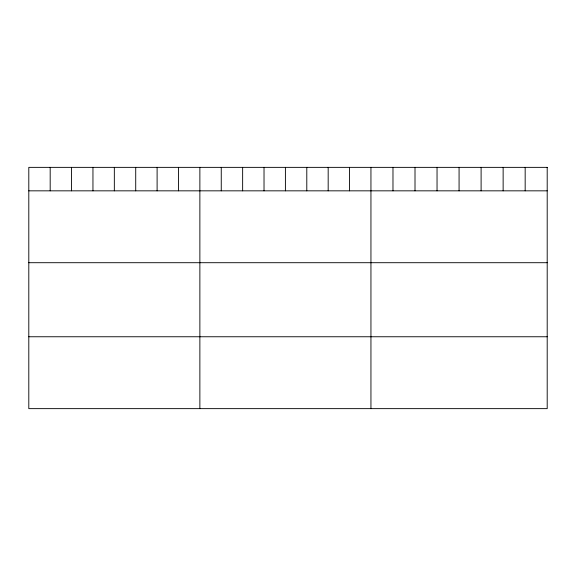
<?xml version="1.0" encoding="UTF-8"?>
<svg xmlns="http://www.w3.org/2000/svg" width="576" height="576" viewBox="0 0 576 576"><rect width="100%" height="100%" fill="white"/><g stroke="black" fill="none" stroke-linecap="round" stroke-linejoin="round"><path stroke-width="0.86" d="M28.8 190.836L547.2 190.836M28.8 262.706L547.2 262.706M28.8 336.758L547.2 336.758M525.168 167.364L525.168 190.836M503.136 167.364L503.136 190.836M481.104 167.364L481.104 190.836M459.072 167.364L459.072 190.836M437.04 167.364L437.04 190.836M415.008 167.364L415.008 190.836M392.976 167.364L392.976 190.836M370.944 167.364L370.944 408.636M349.56 167.364L349.56 190.836M328.176 167.364L328.176 190.836M306.792 167.364L306.792 190.836M285.408 167.364L285.408 190.836M264.024 167.364L264.024 190.836M242.64 167.364L242.64 190.836M221.256 167.364L221.256 190.836M199.872 167.364L199.872 408.636M178.488 167.364L178.488 190.836M157.104 167.364L157.104 190.836M135.72 167.364L135.72 190.836M114.336 167.364L114.336 190.836M92.952 167.364L92.952 190.836M71.568 167.364L71.568 190.836M50.184 167.364L50.184 190.836M547.2 167.364L28.8 167.364L28.8 408.636L547.2 408.636L547.2 167.364"/></g></svg>
